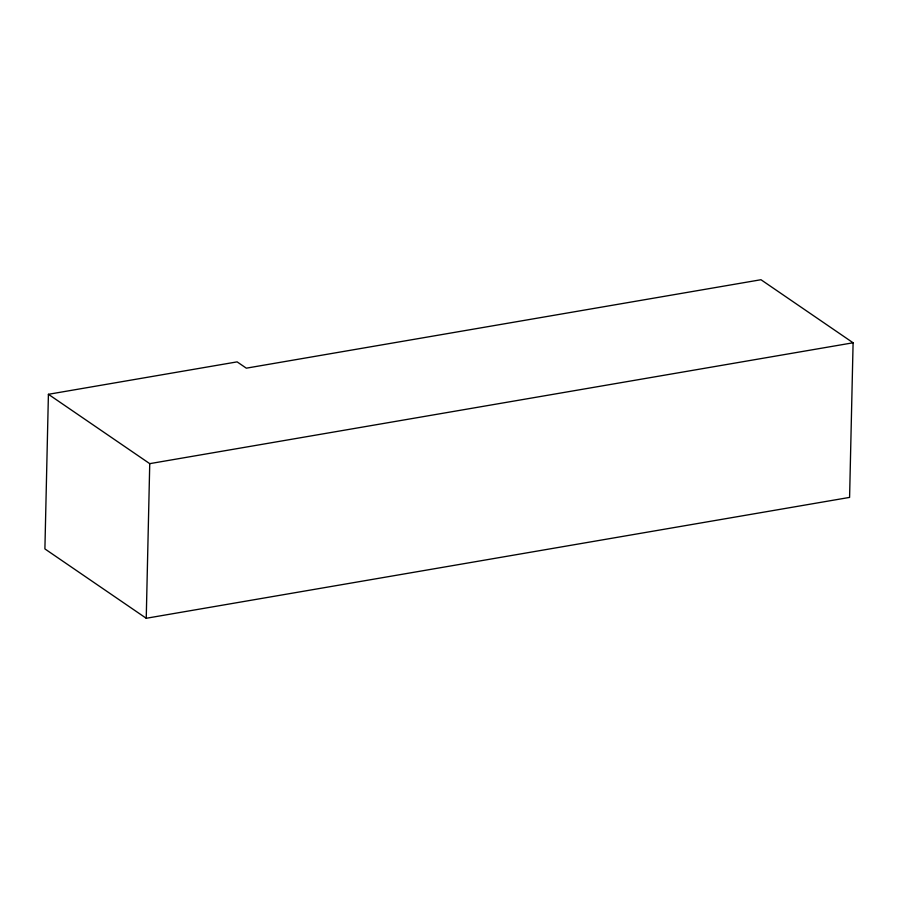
<?xml version="1.0" encoding="UTF-8"?>
<svg xmlns="http://www.w3.org/2000/svg" width="898" height="898" viewBox="0 0 898 898"><rect width="100%" height="100%" fill="white"/><g stroke="black" fill="none" stroke-linecap="round" stroke-linejoin="round"><path stroke-width="1.35" d="M48.413 394.301L44.9 548.914L146.239 618.273L849.587 497.402L853.1 342.778L760.976 279.727L246.321 368.169L237.117 361.872L48.413 394.301L149.742 463.649L853.1 342.778M146.239 618.273L149.742 463.649"/></g></svg>
